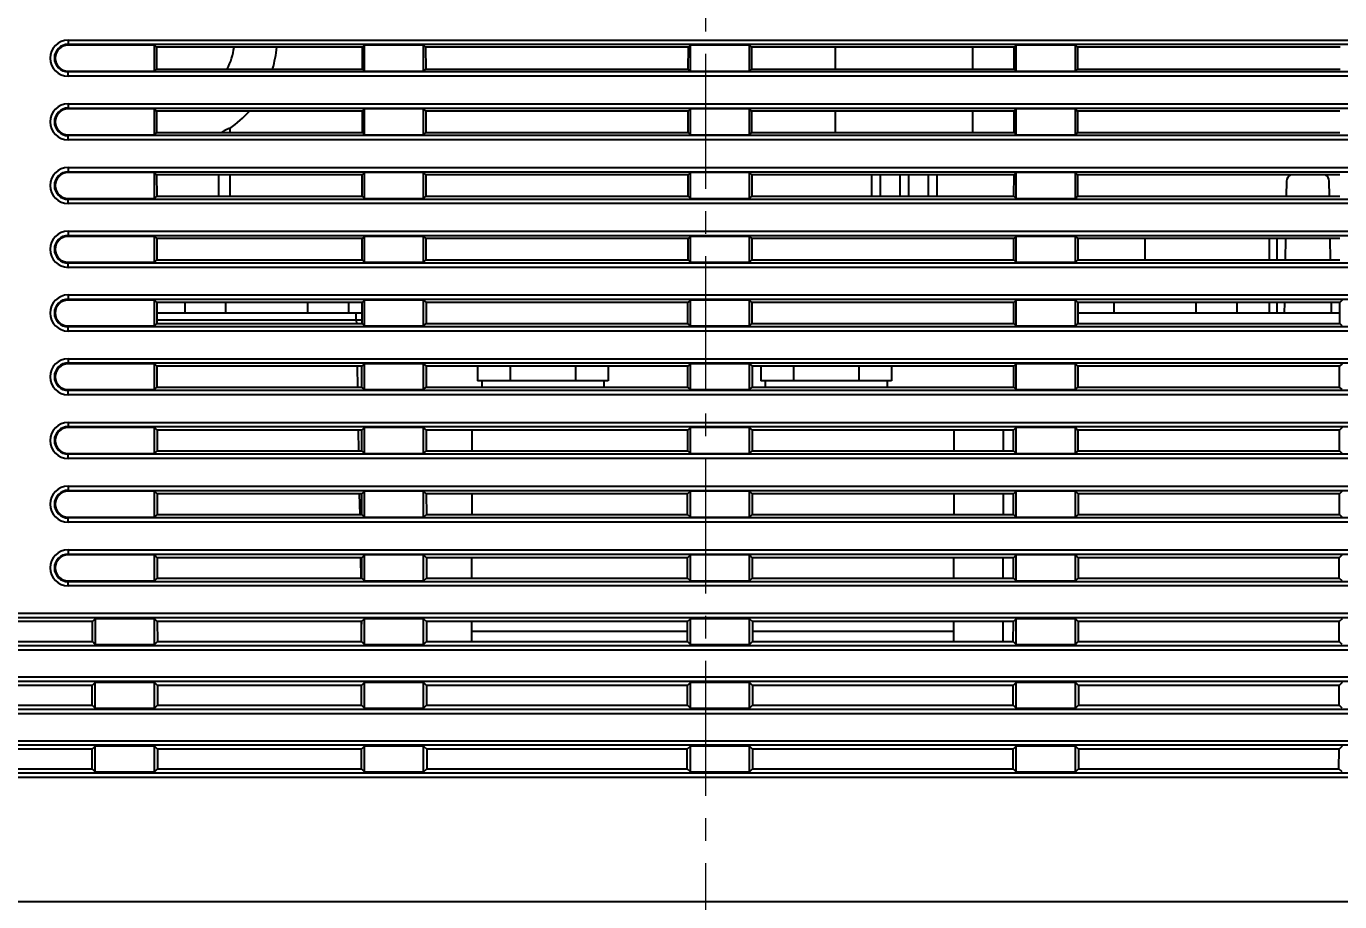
# Model space of a CAD drawing. Header units: millimetres. Extents: x 509 to 2357, y -197 to 647.
# Drawn here: x 2017.1 to 2109.8, y 407.3 to 469.1 of the extents above; entities that cross this region are included whole.
import ezdxf

# ---------------------------------------------------------------- set-up
doc = ezdxf.new("R2010")
doc.units = ezdxf.units.MM
doc.header["$PDMODE"] = 3
doc.header["$PDSIZE"] = 0.7
doc.linetypes.add('CENTER', pattern=[17.8, 10.75, -2.35, 2.35, -2.35])
doc.linetypes.add('CENTER2', pattern=[28.575, 19.05, -3.175, 3.175, -3.175])
doc.layers.get('0').update_dxf_attribs({"linetype": 'CONTINUOUS'})
doc.layers.get('Defpoints').update_dxf_attribs({"linetype": 'CONTINUOUS'})
doc.layers.add('3', color=112, linetype='CENTER', lineweight=15)
doc.layers.add('Dim', color=1, linetype='CONTINUOUS')
doc.styles.add('OMI-1', font='arial.ttf', dxfattribs={"oblique": 1, "height": 3})
doc.dimstyles.new('1', dxfattribs={"dimtxt": 5, "dimasz": 2.5, "dimexe": 0.8, "dimexo": 0.3, "dimgap": 0.5, "dimtad": 1, "dimtoh": 1, "dimdec": 1, "dimzin": 0, "dimdsep": 46, "dimtxsty": 'OMI-1', "dimcen": 0, "dimclrd": 256, "dimclre": 256, "dimclrt": 256, "dimadec": 0, "dimazin": 0, "dimtfac": 0.8, "dimtdec": 1, "dimtix": 1, "dimtmove": 0, "dimatfit": 3, "dimfxl": 1, "dimtolj": 1, "dimtzin": 0, "dimarcsym": 0})

# ---------------------------------------------------------------- blocks, each defined once
blk = doc.blocks.new('*D4162')
at = {"layer": 'Defpoints', "color": 0}
for p in [(2169.308, 527.828), (1977.771, 479.96), (2169.308, 441.86)]:
    blk.add_point(p, dxfattribs=at)
at = {"layer": 'Dim', "lineweight": -2}
for p, q in [((1977.771, 480.26), (1977.771, 528.628)), ((2169.308, 442.16), (2169.308, 528.628)), ((1980.271, 527.828), (2166.808, 527.828))]:
    blk.add_line(p, q, dxfattribs=at)
at = {"layer": 'Dim'}
for points in [[(1980.271, 528.244), (1980.271, 527.411), (1977.771, 527.828)], [(2166.808, 527.411), (2166.808, 528.244), (2169.308, 527.828)]]:
    blk.add_solid(points, dxfattribs=at)
at = {"layer": 'Dim', "insert": (2073.54, 529.859), "char_height": 3, "attachment_point": 5, "style": 'OMI-1'}
blk.add_mtext('\\A1;191.5', dxfattribs=at)

msp = doc.modelspace()

# ---------------------------------------------------------------- linework, layer by layer
at = {"color": 7, "linetype": 'Continuous'}
for p, q in [((2020.071, 468.134), (2020.071, 467.772)), ((2020.071, 468.134), (2135.071, 468.134)), ((2020.071, 467.836), (2135.071, 467.836)), ((2026.159, 467.772), (2020.071, 467.772)), ((2026.159, 465.947), (2026.159, 467.772)), ((2026.159, 467.772), (2026.3, 467.631)), ((2026.3, 467.631), (2026.303, 466.091)), ((2040.843, 467.631), (2026.3, 467.631)), ((2040.84, 466.091), (2040.843, 467.631)), ((2040.984, 467.772), (2040.843, 467.631)), ((2040.984, 465.947), (2040.984, 467.772)), ((2045.159, 467.772), (2040.984, 467.772)), ((2045.159, 465.947), (2045.159, 467.772)), ((2045.159, 467.772), (2045.3, 467.631)), ((2045.3, 467.631), (2045.303, 466.091)), ((2063.843, 467.631), (2045.3, 467.631)), ((2063.84, 466.091), (2063.843, 467.631)), ((2063.984, 467.772), (2063.843, 467.631)), ((2063.984, 465.947), (2063.984, 467.772)), ((2068.159, 467.772), (2063.984, 467.772)), ((2068.159, 465.947), (2068.159, 467.772)), ((2068.159, 467.772), (2068.3, 467.631)), ((2068.3, 467.631), (2068.303, 466.091)), ((2086.843, 467.631), (2068.3, 467.631)), ((2074.221, 466.091), (2074.221, 467.631)), ((2083.921, 466.091), (2083.921, 467.631)), ((2086.84, 466.091), (2086.843, 467.631)), ((2086.984, 467.772), (2086.843, 467.631)), ((2086.984, 465.947), (2086.984, 467.772)), ((2091.159, 467.772), (2086.984, 467.772)), ((2091.159, 465.947), (2091.159, 467.772)), ((2091.159, 467.772), (2091.3, 467.631)), ((2091.3, 467.631), (2091.303, 466.091)), ((2109.843, 467.631), (2091.3, 467.631)), ((2020.071, 465.585), (2020.071, 465.947)), ((2020.071, 465.947), (2026.159, 465.947)), ((2135.071, 465.884), (2020.071, 465.884)), ((2135.071, 465.585), (2020.071, 465.585)), ((2026.159, 465.947), (2026.303, 466.091)), ((2026.303, 466.091), (2040.84, 466.091)), ((2040.984, 465.947), (2040.84, 466.091)), ((2040.984, 465.947), (2045.159, 465.947)), ((2045.159, 465.947), (2045.303, 466.091)), ((2045.303, 466.091), (2063.84, 466.091)), ((2063.984, 465.947), (2063.84, 466.091)), ((2063.984, 465.947), (2068.159, 465.947)), ((2068.159, 465.947), (2068.303, 466.091)), ((2068.303, 466.091), (2086.84, 466.091)), ((2086.984, 465.947), (2086.84, 466.091)), ((2086.984, 465.947), (2091.159, 465.947)), ((2091.159, 465.947), (2091.303, 466.091)), ((2091.303, 466.091), (2109.84, 466.091)), ((2020.071, 463.634), (2020.071, 463.272)), ((2020.071, 463.634), (2135.071, 463.634)), ((2020.071, 463.336), (2135.071, 463.336)), ((2026.159, 463.272), (2020.071, 463.272)), ((2026.159, 461.447), (2026.159, 463.272)), ((2026.159, 463.272), (2026.307, 463.124)), ((2026.307, 463.124), (2026.309, 461.598)), ((2040.836, 463.124), (2026.307, 463.124)), ((2040.833, 461.598), (2040.836, 463.124)), ((2040.984, 463.272), (2040.836, 463.124)), ((2040.984, 461.447), (2040.984, 463.272)), ((2045.159, 463.272), (2040.984, 463.272)), ((2045.159, 461.447), (2045.159, 463.272)), ((2045.159, 463.272), (2045.307, 463.124)), ((2045.307, 463.124), (2045.309, 461.598)), ((2063.836, 463.124), (2045.307, 463.124)), ((2063.833, 461.598), (2063.836, 463.124)), ((2063.984, 463.272), (2063.836, 463.124)), ((2063.984, 461.447), (2063.984, 463.272)), ((2068.159, 463.272), (2063.984, 463.272)), ((2068.159, 461.447), (2068.159, 463.272)), ((2068.159, 463.272), (2068.307, 463.124)), ((2068.307, 463.124), (2068.309, 461.598)), ((2086.836, 463.124), (2068.307, 463.124)), ((2074.221, 461.598), (2074.221, 463.124)), ((2083.921, 461.598), (2083.921, 463.124)), ((2086.833, 461.598), (2086.836, 463.124)), ((2086.984, 463.272), (2086.836, 463.124)), ((2086.984, 461.447), (2086.984, 463.272)), ((2091.159, 463.272), (2086.984, 463.272)), ((2091.159, 461.447), (2091.159, 463.272)), ((2091.159, 463.272), (2091.307, 463.124)), ((2091.307, 463.124), (2091.309, 461.598)), ((2109.836, 463.124), (2091.307, 463.124)), ((2031.471, 461.892), (2031.471, 461.598)), ((2020.071, 461.085), (2020.071, 461.447)), ((2020.071, 461.447), (2026.159, 461.447)), ((2135.071, 461.384), (2020.071, 461.384)), ((2135.071, 461.085), (2020.071, 461.085)), ((2026.159, 461.447), (2026.309, 461.598)), ((2026.309, 461.598), (2040.833, 461.598)), ((2040.984, 461.447), (2040.833, 461.598)), ((2040.984, 461.447), (2045.159, 461.447)), ((2045.159, 461.447), (2045.309, 461.598)), ((2045.309, 461.598), (2063.833, 461.598)), ((2063.984, 461.447), (2063.833, 461.598)), ((2063.984, 461.447), (2068.159, 461.447)), ((2068.159, 461.447), (2068.309, 461.598)), ((2068.309, 461.598), (2086.833, 461.598)), ((2086.984, 461.447), (2086.833, 461.598)), ((2086.984, 461.447), (2091.159, 461.447)), ((2091.159, 461.447), (2091.309, 461.598)), ((2091.309, 461.598), (2109.833, 461.598)), ((2020.071, 459.134), (2020.071, 458.772)), ((2020.071, 459.134), (2135.071, 459.134)), ((2020.071, 458.836), (2135.071, 458.836)), ((2026.159, 458.772), (2020.071, 458.772)), ((2026.159, 456.947), (2026.159, 458.772)), ((2026.159, 458.772), (2026.314, 458.617)), ((2026.314, 458.617), (2026.316, 457.104)), ((2040.829, 458.617), (2026.314, 458.617)), ((2030.671, 458.617), (2030.671, 457.104)), ((2031.471, 458.617), (2031.471, 457.104)), ((2040.827, 457.104), (2040.829, 458.617)), ((2040.984, 458.772), (2040.829, 458.617)), ((2040.984, 456.947), (2040.984, 458.772)), ((2045.159, 458.772), (2040.984, 458.772)), ((2045.159, 456.947), (2045.159, 458.772)), ((2045.159, 458.772), (2045.314, 458.617)), ((2045.314, 458.617), (2045.316, 457.104)), ((2063.829, 458.617), (2045.314, 458.617)), ((2063.827, 457.104), (2063.829, 458.617)), ((2063.984, 458.772), (2063.829, 458.617)), ((2063.984, 456.947), (2063.984, 458.772)), ((2068.159, 458.772), (2063.984, 458.772)), ((2068.159, 456.947), (2068.159, 458.772)), ((2068.159, 458.772), (2068.314, 458.617)), ((2068.314, 458.617), (2068.316, 457.104)), ((2086.829, 458.617), (2068.314, 458.617)), ((2076.771, 458.617), (2076.771, 457.104)), ((2077.371, 458.617), (2077.371, 457.104)), ((2078.771, 458.617), (2078.771, 457.104)), ((2079.371, 458.617), (2079.371, 457.104)), ((2080.771, 458.617), (2080.771, 457.104)), ((2081.371, 458.617), (2081.371, 457.104)), ((2086.827, 457.104), (2086.829, 458.617)), ((2086.984, 458.772), (2086.829, 458.617)), ((2086.984, 456.947), (2086.984, 458.772)), ((2091.159, 458.772), (2086.984, 458.772)), ((2091.159, 456.947), (2091.159, 458.772)), ((2091.159, 458.772), (2091.314, 458.617)), ((2091.314, 458.617), (2091.316, 457.104)), ((2109.829, 458.617), (2091.314, 458.617)), ((2106.063, 458.168), (2106.044, 457.104)), ((2109.099, 457.104), (2109.08, 458.168)), ((2026.159, 456.947), (2026.316, 457.104)), ((2026.316, 457.104), (2040.827, 457.104)), ((2040.984, 456.947), (2040.827, 457.104)), ((2045.159, 456.947), (2045.316, 457.104)), ((2045.316, 457.104), (2063.827, 457.104)), ((2063.984, 456.947), (2063.827, 457.104)), ((2068.159, 456.947), (2068.316, 457.104)), ((2068.316, 457.104), (2086.827, 457.104)), ((2086.984, 456.947), (2086.827, 457.104)), ((2091.159, 456.947), (2091.316, 457.104)), ((2091.316, 457.104), (2109.827, 457.104)), ((2020.071, 456.585), (2020.071, 456.947)), ((2020.071, 456.947), (2026.159, 456.947)), ((2135.071, 456.884), (2020.071, 456.884)), ((2135.071, 456.585), (2020.071, 456.585)), ((2040.984, 456.947), (2045.159, 456.947)), ((2063.984, 456.947), (2068.159, 456.947)), ((2086.984, 456.947), (2091.159, 456.947)), ((2020.071, 454.634), (2020.071, 454.272)), ((2020.071, 454.634), (2135.071, 454.634)), ((2020.071, 454.336), (2135.071, 454.336)), ((2026.159, 454.272), (2020.071, 454.272)), ((2026.159, 452.447), (2026.159, 454.272)), ((2026.159, 454.272), (2026.321, 454.11)), ((2040.984, 454.272), (2040.822, 454.11)), ((2040.984, 452.447), (2040.984, 454.272)), ((2045.159, 454.272), (2040.984, 454.272)), ((2045.159, 452.447), (2045.159, 454.272)), ((2045.159, 454.272), (2045.321, 454.11)), ((2063.984, 454.272), (2063.822, 454.11)), ((2063.984, 452.447), (2063.984, 454.272)), ((2068.159, 454.272), (2063.984, 454.272)), ((2068.159, 452.447), (2068.159, 454.272)), ((2068.159, 454.272), (2068.321, 454.11)), ((2086.984, 454.272), (2086.822, 454.11)), ((2086.984, 452.447), (2086.984, 454.272)), ((2091.159, 454.272), (2086.984, 454.272)), ((2091.159, 452.447), (2091.159, 454.272)), ((2091.159, 454.272), (2091.321, 454.11)), ((2026.321, 454.11), (2026.323, 452.611)), ((2040.822, 454.11), (2026.321, 454.11)), ((2040.82, 452.611), (2040.822, 454.11)), ((2045.321, 454.11), (2045.323, 452.611)), ((2063.822, 454.11), (2045.321, 454.11)), ((2063.82, 452.611), (2063.822, 454.11)), ((2068.321, 454.11), (2068.323, 452.611)), ((2086.822, 454.11), (2068.321, 454.11)), ((2086.82, 452.611), (2086.822, 454.11)), ((2091.321, 454.11), (2091.323, 452.611)), ((2109.822, 454.11), (2091.321, 454.11)), ((2096.071, 454.11), (2096.071, 452.611)), ((2104.871, 452.611), (2104.871, 454.11)), ((2105.371, 454.11), (2105.371, 452.611)), ((2105.992, 454.11), (2105.966, 452.611)), ((2109.177, 452.611), (2109.151, 454.11)), ((2020.071, 452.085), (2020.071, 452.447)), ((2020.071, 452.447), (2026.159, 452.447)), ((2026.159, 452.447), (2026.323, 452.611)), ((2026.323, 452.611), (2040.82, 452.611)), ((2040.984, 452.447), (2040.82, 452.611)), ((2040.984, 452.447), (2045.159, 452.447)), ((2045.159, 452.447), (2045.323, 452.611)), ((2045.323, 452.611), (2063.82, 452.611)), ((2063.984, 452.447), (2063.82, 452.611)), ((2063.984, 452.447), (2068.159, 452.447)), ((2068.159, 452.447), (2068.323, 452.611)), ((2068.323, 452.611), (2086.82, 452.611)), ((2086.984, 452.447), (2086.82, 452.611)), ((2086.984, 452.447), (2091.159, 452.447)), ((2091.159, 452.447), (2091.323, 452.611)), ((2091.323, 452.611), (2109.82, 452.611)), ((2135.071, 452.384), (2020.071, 452.384)), ((2135.071, 452.085), (2020.071, 452.085)), ((2020.071, 450.134), (2020.071, 449.772)), ((2020.071, 450.134), (2135.071, 450.134)), ((2020.071, 449.836), (2135.071, 449.836)), ((2026.159, 449.772), (2020.071, 449.772)), ((2026.159, 447.947), (2026.159, 449.772)), ((2026.159, 449.772), (2026.328, 449.603)), ((2040.984, 449.772), (2040.815, 449.603)), ((2040.984, 447.947), (2040.984, 449.772)), ((2045.159, 449.772), (2040.984, 449.772)), ((2045.159, 447.947), (2045.159, 449.772)), ((2045.159, 449.772), (2045.328, 449.603)), ((2063.984, 449.772), (2063.815, 449.603)), ((2063.984, 447.947), (2063.984, 449.772)), ((2068.159, 449.772), (2063.984, 449.772)), ((2068.159, 447.947), (2068.159, 449.772)), ((2068.159, 449.772), (2068.328, 449.603)), ((2086.984, 449.772), (2086.815, 449.603)), ((2086.984, 447.947), (2086.984, 449.772)), ((2091.159, 449.772), (2086.984, 449.772)), ((2091.159, 447.947), (2091.159, 449.772)), ((2091.159, 449.772), (2091.328, 449.603)), ((2109.984, 449.772), (2109.815, 449.603)), ((2026.328, 449.603), (2026.33, 448.118)), ((2040.815, 449.603), (2026.328, 449.603)), ((2040.814, 448.86), (2026.329, 448.86)), ((2028.298, 449.603), (2028.298, 448.86)), ((2031.185, 449.603), (2031.185, 448.86)), ((2036.958, 449.603), (2036.958, 448.86)), ((2039.845, 449.603), (2039.845, 448.86)), ((2040.406, 448.36), (2040.406, 448.86)), ((2040.813, 448.118), (2040.815, 449.603)), ((2045.328, 449.603), (2045.33, 448.118)), ((2063.815, 449.603), (2045.328, 449.603)), ((2063.813, 448.118), (2063.815, 449.603)), ((2068.328, 449.603), (2068.33, 448.118)), ((2086.815, 449.603), (2068.328, 449.603)), ((2086.813, 448.118), (2086.815, 449.603)), ((2109.815, 449.603), (2091.328, 449.603)), ((2091.328, 449.603), (2091.33, 448.118)), ((2109.814, 448.86), (2091.329, 448.86)), ((2093.885, 449.603), (2093.885, 448.86)), ((2099.658, 449.603), (2099.658, 448.86)), ((2102.545, 449.603), (2102.545, 448.86)), ((2104.871, 448.86), (2104.871, 449.603)), ((2105.371, 449.603), (2105.371, 448.86)), ((2105.913, 449.603), (2105.9, 448.86)), ((2109.243, 448.86), (2109.23, 449.603)), ((2109.813, 448.118), (2109.815, 449.603)), ((2020.071, 447.585), (2020.071, 447.947)), ((2020.071, 447.947), (2026.159, 447.947)), ((2135.071, 447.884), (2020.071, 447.884)), ((2026.159, 447.947), (2026.33, 448.118)), ((2040.406, 448.36), (2026.33, 448.36)), ((2026.33, 448.118), (2040.813, 448.118)), ((2040.813, 448.363), (2040.406, 448.36)), ((2040.406, 448.36), (2040.41, 448.111)), ((2040.984, 447.947), (2040.813, 448.118)), ((2040.984, 447.947), (2045.159, 447.947)), ((2045.159, 447.947), (2045.33, 448.118)), ((2045.33, 448.118), (2063.813, 448.118)), ((2063.984, 447.947), (2063.813, 448.118)), ((2063.984, 447.947), (2068.159, 447.947)), ((2068.159, 447.947), (2068.33, 448.118)), ((2068.33, 448.118), (2086.813, 448.118)), ((2086.984, 447.947), (2086.813, 448.118)), ((2086.984, 447.947), (2091.159, 447.947)), ((2091.159, 447.947), (2091.33, 448.118)), ((2091.33, 448.118), (2109.813, 448.118)), ((2109.984, 447.947), (2109.813, 448.118)), ((2135.071, 447.585), (2020.071, 447.585)), ((2020.071, 445.634), (2020.071, 445.272)), ((2020.071, 445.634), (2135.071, 445.634)), ((2020.071, 445.336), (2135.071, 445.336)), ((2026.159, 445.272), (2020.071, 445.272)), ((2026.159, 443.447), (2026.159, 445.272)), ((2026.159, 445.272), (2026.335, 445.096)), ((2026.335, 445.096), (2026.337, 443.625)), ((2040.808, 445.096), (2026.335, 445.096)), ((2040.463, 445.09), (2040.488, 443.619)), ((2040.806, 443.625), (2040.808, 445.096)), ((2040.984, 445.272), (2040.808, 445.096)), ((2040.984, 443.447), (2040.984, 445.272)), ((2045.159, 445.272), (2040.984, 445.272)), ((2045.159, 443.447), (2045.159, 445.272)), ((2045.159, 445.272), (2045.335, 445.096)), ((2045.335, 445.096), (2045.337, 443.625)), ((2063.808, 445.096), (2045.335, 445.096)), ((2048.953, 445.096), (2048.953, 444.06)), ((2051.262, 445.096), (2051.262, 444.06)), ((2055.881, 445.096), (2055.881, 444.06)), ((2058.19, 445.096), (2058.19, 444.06)), ((2063.806, 443.625), (2063.808, 445.096)), ((2063.984, 445.272), (2063.808, 445.096)), ((2063.984, 443.447), (2063.984, 445.272)), ((2068.159, 445.272), (2063.984, 445.272)), ((2068.159, 443.447), (2068.159, 445.272)), ((2068.159, 445.272), (2068.335, 445.096)), ((2068.335, 445.096), (2068.337, 443.625)), ((2086.808, 445.096), (2068.335, 445.096)), ((2068.953, 445.096), (2068.953, 444.06)), ((2071.262, 445.096), (2071.262, 444.06)), ((2075.881, 445.096), (2075.881, 444.06)), ((2078.19, 445.096), (2078.19, 444.06)), ((2086.806, 443.625), (2086.808, 445.096)), ((2086.984, 445.272), (2086.808, 445.096)), ((2086.984, 443.447), (2086.984, 445.272)), ((2091.159, 445.272), (2086.984, 445.272)), ((2091.159, 443.447), (2091.159, 445.272)), ((2091.159, 445.272), (2091.335, 445.096)), ((2109.808, 445.096), (2091.335, 445.096)), ((2091.335, 445.096), (2091.337, 443.625)), ((2109.806, 443.625), (2109.808, 445.096)), ((2109.984, 445.272), (2109.808, 445.096)), ((2058.19, 444.06), (2048.953, 444.06)), ((2049.271, 444.06), (2049.271, 443.625)), ((2057.871, 444.06), (2057.871, 443.625)), ((2078.19, 444.06), (2068.953, 444.06)), ((2069.271, 444.06), (2069.271, 443.625)), ((2077.871, 444.06), (2077.871, 443.625)), ((2020.071, 443.085), (2020.071, 443.447)), ((2020.071, 443.447), (2026.159, 443.447)), ((2135.071, 443.384), (2020.071, 443.384)), ((2026.159, 443.447), (2026.337, 443.625)), ((2026.337, 443.625), (2040.806, 443.625)), ((2040.984, 443.447), (2040.806, 443.625)), ((2040.984, 443.447), (2045.159, 443.447)), ((2045.159, 443.447), (2045.337, 443.625)), ((2045.337, 443.625), (2063.806, 443.625)), ((2063.984, 443.447), (2063.806, 443.625)), ((2063.984, 443.447), (2068.159, 443.447)), ((2068.159, 443.447), (2068.337, 443.625)), ((2068.337, 443.625), (2086.806, 443.625)), ((2086.984, 443.447), (2086.806, 443.625)), ((2086.984, 443.447), (2091.159, 443.447)), ((2091.159, 443.447), (2091.337, 443.625)), ((2091.337, 443.625), (2109.806, 443.625)), ((2109.984, 443.447), (2109.806, 443.625)), ((2135.071, 443.085), (2020.071, 443.085)), ((2020.071, 441.134), (2020.071, 440.772)), ((2020.071, 441.134), (2135.071, 441.134)), ((2020.071, 440.836), (2135.071, 440.836)), ((2026.159, 440.772), (2020.071, 440.772)), ((2026.159, 438.947), (2026.159, 440.772)), ((2026.159, 440.772), (2026.342, 440.589)), ((2026.342, 440.589), (2026.344, 439.132)), ((2040.801, 440.589), (2026.342, 440.589)), ((2040.541, 440.585), (2040.567, 439.128)), ((2040.799, 439.132), (2040.801, 440.589)), ((2040.984, 440.772), (2040.801, 440.589)), ((2040.984, 438.947), (2040.984, 440.772)), ((2045.159, 440.772), (2040.984, 440.772)), ((2045.159, 438.947), (2045.159, 440.772)), ((2045.159, 440.772), (2045.342, 440.589)), ((2045.342, 440.589), (2045.344, 439.132)), ((2063.801, 440.589), (2045.342, 440.589)), ((2048.571, 440.589), (2048.571, 439.132)), ((2063.799, 439.132), (2063.801, 440.589)), ((2063.984, 440.772), (2063.801, 440.589)), ((2063.984, 438.947), (2063.984, 440.772)), ((2068.159, 440.772), (2063.984, 440.772)), ((2068.159, 438.947), (2068.159, 440.772)), ((2068.159, 440.772), (2068.342, 440.589)), ((2068.342, 440.589), (2068.344, 439.132)), ((2086.801, 440.589), (2068.342, 440.589)), ((2082.571, 440.589), (2082.571, 439.132)), ((2086.071, 440.589), (2086.071, 439.132)), ((2086.799, 439.132), (2086.801, 440.589)), ((2086.984, 440.772), (2086.801, 440.589)), ((2091.159, 440.772), (2086.984, 440.772)), ((2086.984, 438.947), (2086.984, 440.772)), ((2091.159, 438.947), (2091.159, 440.772)), ((2091.159, 440.772), (2091.342, 440.589)), ((2109.801, 440.589), (2091.342, 440.589)), ((2091.342, 440.589), (2091.344, 439.132)), ((2109.799, 439.132), (2109.801, 440.589)), ((2109.984, 440.772), (2109.801, 440.589)), ((2020.071, 438.585), (2020.071, 438.947)), ((2020.071, 438.947), (2026.159, 438.947)), ((2135.071, 438.884), (2020.071, 438.884)), ((2135.071, 438.585), (2020.071, 438.585)), ((2026.159, 438.947), (2026.344, 439.132)), ((2026.344, 439.132), (2040.799, 439.132)), ((2040.984, 438.947), (2040.799, 439.132)), ((2040.984, 438.947), (2045.159, 438.947)), ((2045.159, 438.947), (2045.344, 439.132)), ((2045.344, 439.132), (2063.799, 439.132)), ((2063.984, 438.947), (2063.799, 439.132)), ((2063.984, 438.947), (2068.159, 438.947)), ((2068.159, 438.947), (2068.344, 439.132)), ((2068.344, 439.132), (2086.799, 439.132)), ((2086.984, 438.947), (2086.799, 439.132)), ((2086.984, 438.947), (2091.159, 438.947)), ((2091.159, 438.947), (2091.344, 439.132)), ((2091.344, 439.132), (2109.799, 439.132)), ((2109.984, 438.947), (2109.799, 439.132)), ((2020.071, 436.634), (2020.071, 436.272)), ((2020.071, 436.634), (2135.071, 436.634)), ((2020.071, 436.336), (2135.071, 436.336)), ((2026.159, 436.272), (2020.071, 436.272)), ((2026.159, 434.447), (2026.159, 436.272)), ((2026.159, 436.272), (2026.348, 436.083)), ((2026.348, 436.083), (2026.351, 434.639)), ((2040.794, 436.083), (2026.348, 436.083)), ((2040.62, 436.08), (2040.645, 434.636)), ((2040.792, 434.639), (2040.794, 436.083)), ((2040.984, 436.272), (2040.794, 436.083)), ((2040.984, 434.447), (2040.984, 436.272)), ((2045.159, 436.272), (2040.984, 436.272)), ((2045.159, 434.447), (2045.159, 436.272)), ((2045.159, 436.272), (2045.348, 436.083)), ((2045.348, 436.083), (2045.351, 434.639)), ((2063.794, 436.083), (2045.348, 436.083)), ((2048.571, 436.083), (2048.571, 434.639)), ((2063.792, 434.639), (2063.794, 436.083)), ((2063.984, 436.272), (2063.794, 436.083)), ((2063.984, 434.447), (2063.984, 436.272)), ((2068.159, 436.272), (2063.984, 436.272)), ((2068.159, 434.447), (2068.159, 436.272)), ((2068.159, 436.272), (2068.348, 436.083)), ((2068.348, 436.083), (2068.351, 434.639)), ((2086.794, 436.083), (2068.348, 436.083)), ((2082.571, 436.083), (2082.571, 434.639)), ((2086.071, 436.083), (2086.071, 434.639)), ((2086.792, 434.639), (2086.794, 436.083)), ((2086.984, 436.272), (2086.794, 436.083)), ((2091.159, 436.272), (2086.984, 436.272)), ((2086.984, 434.447), (2086.984, 436.272)), ((2091.159, 434.447), (2091.159, 436.272)), ((2091.159, 436.272), (2091.348, 436.083)), ((2109.794, 436.083), (2091.348, 436.083)), ((2091.348, 436.083), (2091.351, 434.639)), ((2109.792, 434.639), (2109.794, 436.083)), ((2109.984, 436.272), (2109.794, 436.083)), ((2020.071, 434.085), (2020.071, 434.447)), ((2020.071, 434.447), (2026.159, 434.447)), ((2135.071, 434.384), (2020.071, 434.384)), ((2135.071, 434.085), (2020.071, 434.085)), ((2026.159, 434.447), (2026.351, 434.639)), ((2026.351, 434.639), (2040.792, 434.639)), ((2040.984, 434.447), (2040.792, 434.639)), ((2040.984, 434.447), (2045.159, 434.447)), ((2045.159, 434.447), (2045.351, 434.639)), ((2045.351, 434.639), (2063.792, 434.639)), ((2063.984, 434.447), (2063.792, 434.639)), ((2063.984, 434.447), (2068.159, 434.447)), ((2068.159, 434.447), (2068.351, 434.639)), ((2068.351, 434.639), (2086.792, 434.639)), ((2086.984, 434.447), (2086.792, 434.639)), ((2086.984, 434.447), (2091.159, 434.447)), ((2091.159, 434.447), (2091.351, 434.639)), ((2091.351, 434.639), (2109.792, 434.639)), ((2109.984, 434.447), (2109.792, 434.639)), ((2020.071, 432.134), (2020.071, 431.772)), ((2020.071, 432.134), (2135.071, 432.134)), ((2020.071, 431.836), (2135.071, 431.836)), ((2026.159, 431.772), (2020.071, 431.772)), ((2026.159, 429.947), (2026.159, 431.772)), ((2026.159, 431.772), (2026.355, 431.576)), ((2026.355, 431.576), (2026.358, 430.146)), ((2040.788, 431.576), (2026.355, 431.576)), ((2040.698, 431.574), (2040.723, 430.145)), ((2040.785, 430.146), (2040.788, 431.576)), ((2040.984, 431.772), (2040.788, 431.576)), ((2040.984, 429.947), (2040.984, 431.772)), ((2045.159, 431.772), (2040.984, 431.772)), ((2045.159, 429.947), (2045.159, 431.772)), ((2045.159, 431.772), (2045.355, 431.576)), ((2045.355, 431.576), (2045.358, 430.146)), ((2063.788, 431.576), (2045.355, 431.576)), ((2048.571, 430.146), (2048.571, 431.576)), ((2063.785, 430.146), (2063.788, 431.576)), ((2063.984, 431.772), (2063.788, 431.576)), ((2063.984, 429.947), (2063.984, 431.772)), ((2068.159, 431.772), (2063.984, 431.772)), ((2068.159, 429.947), (2068.159, 431.772)), ((2068.159, 431.772), (2068.355, 431.576)), ((2068.355, 431.576), (2068.358, 430.146)), ((2086.788, 431.576), (2068.355, 431.576)), ((2082.571, 430.146), (2082.571, 431.576)), ((2086.071, 430.146), (2086.071, 431.576)), ((2086.785, 430.146), (2086.788, 431.576)), ((2086.984, 431.772), (2086.788, 431.576)), ((2091.159, 431.772), (2086.984, 431.772)), ((2086.984, 429.947), (2086.984, 431.772)), ((2091.159, 431.772), (2091.355, 431.576)), ((2091.159, 429.947), (2091.159, 431.772)), ((2109.788, 431.576), (2091.355, 431.576)), ((2091.355, 431.576), (2091.358, 430.146)), ((2109.785, 430.146), (2109.788, 431.576)), ((2109.984, 431.772), (2109.788, 431.576)), ((2020.071, 429.585), (2020.071, 429.947)), ((2020.071, 429.947), (2026.159, 429.947)), ((2135.071, 429.884), (2020.071, 429.884)), ((2135.071, 429.585), (2020.071, 429.585)), ((2026.159, 429.947), (2026.358, 430.146)), ((2026.358, 430.146), (2040.785, 430.146)), ((2040.984, 429.947), (2040.785, 430.146)), ((2040.984, 429.947), (2045.159, 429.947)), ((2045.159, 429.947), (2045.358, 430.146)), ((2045.358, 430.146), (2063.785, 430.146)), ((2063.984, 429.947), (2063.785, 430.146)), ((2063.984, 429.947), (2068.159, 429.947)), ((2068.159, 429.947), (2068.358, 430.146)), ((2068.358, 430.146), (2086.785, 430.146)), ((2086.984, 429.947), (2086.785, 430.146)), ((2086.984, 429.947), (2091.159, 429.947)), ((2091.159, 429.947), (2091.358, 430.146)), ((2091.358, 430.146), (2109.785, 430.146)), ((2109.984, 429.947), (2109.785, 430.146)), ((2135.071, 427.634), (1995.071, 427.634)), ((2135.071, 427.336), (1995.071, 427.336)), ((2021.781, 427.069), (2006.862, 427.069)), ((2021.779, 425.652), (2021.781, 427.069)), ((2021.984, 427.272), (2021.781, 427.069)), ((2021.984, 427.272), (2021.984, 425.447)), ((2026.159, 427.272), (2021.984, 427.272)), ((2026.159, 425.447), (2026.159, 427.272)), ((2026.159, 427.272), (2026.362, 427.069)), ((2026.362, 427.069), (2026.364, 425.652)), ((2040.781, 427.069), (2026.362, 427.069)), ((2040.777, 427.069), (2040.78, 426.879)), ((2040.779, 425.652), (2040.781, 427.069)), ((2040.984, 427.272), (2040.781, 427.069)), ((2040.984, 425.447), (2040.984, 427.272)), ((2045.159, 427.272), (2040.984, 427.272)), ((2045.159, 425.447), (2045.159, 427.272)), ((2045.159, 427.272), (2045.362, 427.069)), ((2045.362, 427.069), (2045.364, 425.652)), ((2063.781, 427.069), (2045.362, 427.069)), ((2048.571, 425.652), (2048.571, 427.069)), ((2063.779, 425.652), (2063.781, 427.069)), ((2063.984, 427.272), (2063.781, 427.069)), ((2063.984, 425.447), (2063.984, 427.272)), ((2068.159, 427.272), (2063.984, 427.272)), ((2068.159, 425.447), (2068.159, 427.272)), ((2068.159, 427.272), (2068.362, 427.069)), ((2068.362, 427.069), (2068.364, 425.652)), ((2086.781, 427.069), (2068.362, 427.069)), ((2082.571, 425.652), (2082.571, 427.069)), ((2086.071, 425.652), (2086.071, 427.069)), ((2086.779, 425.652), (2086.781, 427.069)), ((2086.984, 427.272), (2086.781, 427.069)), ((2091.159, 427.272), (2086.984, 427.272)), ((2086.984, 425.447), (2086.984, 427.272)), ((2091.159, 427.272), (2091.362, 427.069)), ((2091.159, 425.447), (2091.159, 427.272)), ((2109.781, 427.069), (2091.362, 427.069)), ((2091.362, 427.069), (2091.364, 425.652)), ((2109.779, 425.652), (2109.781, 427.069)), ((2109.984, 427.272), (2109.781, 427.069)), ((2006.864, 425.652), (2021.779, 425.652)), ((2021.984, 425.447), (2021.779, 425.652)), ((2026.159, 425.447), (2026.364, 425.652)), ((2026.364, 425.652), (2040.779, 425.652)), ((2040.984, 425.447), (2040.779, 425.652)), ((2045.159, 425.447), (2045.364, 425.652)), ((2045.364, 425.652), (2063.779, 425.652)), ((2063.78, 426.36), (2048.571, 426.36)), ((2063.984, 425.447), (2063.779, 425.652)), ((2068.159, 425.447), (2068.364, 425.652)), ((2082.571, 426.36), (2068.363, 426.36)), ((2068.364, 425.652), (2086.779, 425.652)), ((2086.984, 425.447), (2086.779, 425.652)), ((2091.159, 425.447), (2091.364, 425.652)), ((2091.364, 425.652), (2109.779, 425.652)), ((2109.984, 425.447), (2109.779, 425.652)), ((1995.071, 425.384), (2135.071, 425.384)), ((1995.071, 425.085), (2135.071, 425.085)), ((2021.984, 425.447), (2026.159, 425.447)), ((2040.984, 425.447), (2045.159, 425.447)), ((2063.984, 425.447), (2068.159, 425.447)), ((2086.984, 425.447), (2091.159, 425.447)), ((2135.071, 423.134), (1995.071, 423.134)), ((2135.071, 422.836), (1995.071, 422.836)), ((2021.984, 422.772), (2021.774, 422.562)), ((2021.984, 420.947), (2021.984, 422.772)), ((2026.159, 422.772), (2021.984, 422.772)), ((2026.159, 420.947), (2026.159, 422.772)), ((2026.159, 422.772), (2026.369, 422.562)), ((2040.984, 422.772), (2040.774, 422.562)), ((2040.984, 420.947), (2040.984, 422.772)), ((2045.159, 422.772), (2040.984, 422.772)), ((2045.159, 420.947), (2045.159, 422.772)), ((2045.159, 422.772), (2045.369, 422.562)), ((2063.984, 422.772), (2063.774, 422.562)), ((2063.984, 420.947), (2063.984, 422.772)), ((2068.159, 422.772), (2063.984, 422.772)), ((2068.159, 420.947), (2068.159, 422.772)), ((2068.159, 422.772), (2068.369, 422.562)), ((2086.984, 422.772), (2086.774, 422.562)), ((2091.159, 422.772), (2086.984, 422.772)), ((2086.984, 420.947), (2086.984, 422.772)), ((2091.159, 422.772), (2091.369, 422.562)), ((2091.159, 420.947), (2091.159, 422.772)), ((2109.984, 422.772), (2109.774, 422.562)), ((2021.774, 422.562), (2006.869, 422.562)), ((2021.772, 421.159), (2021.774, 422.562)), ((2026.369, 422.562), (2026.371, 421.159)), ((2040.774, 422.562), (2026.369, 422.562)), ((2040.772, 421.159), (2040.774, 422.562)), ((2045.369, 422.562), (2045.371, 421.159)), ((2063.774, 422.562), (2045.369, 422.562)), ((2063.772, 421.159), (2063.774, 422.562)), ((2068.369, 422.562), (2068.371, 421.159)), ((2086.774, 422.562), (2068.369, 422.562)), ((2086.772, 421.159), (2086.774, 422.562)), ((2109.774, 422.562), (2091.369, 422.562)), ((2091.369, 422.562), (2091.371, 421.159)), ((2109.772, 421.159), (2109.774, 422.562)), ((1995.071, 420.884), (2135.071, 420.884)), ((2006.871, 421.159), (2021.772, 421.159)), ((2021.984, 420.947), (2021.772, 421.159)), ((2021.984, 420.947), (2026.159, 420.947)), ((2026.159, 420.947), (2026.371, 421.159)), ((2026.371, 421.159), (2040.772, 421.159)), ((2040.984, 420.947), (2040.772, 421.159)), ((2040.984, 420.947), (2045.159, 420.947)), ((2045.159, 420.947), (2045.371, 421.159)), ((2045.371, 421.159), (2063.772, 421.159)), ((2063.984, 420.947), (2063.772, 421.159)), ((2063.984, 420.947), (2068.159, 420.947)), ((2068.159, 420.947), (2068.371, 421.159)), ((2068.371, 421.159), (2086.772, 421.159)), ((2086.984, 420.947), (2086.772, 421.159)), ((2086.984, 420.947), (2091.159, 420.947)), ((2091.159, 420.947), (2091.371, 421.159)), ((2091.371, 421.159), (2109.772, 421.159)), ((2109.984, 420.947), (2109.772, 421.159)), ((1995.071, 420.585), (2135.071, 420.585)), ((2135.071, 418.634), (1995.071, 418.634)), ((2135.071, 418.336), (1995.071, 418.336)), ((2021.984, 418.272), (2021.767, 418.055)), ((2021.984, 416.447), (2021.984, 418.272)), ((2026.159, 418.272), (2021.984, 418.272)), ((2026.159, 416.447), (2026.159, 418.272)), ((2026.159, 418.272), (2026.376, 418.055)), ((2040.984, 418.272), (2040.767, 418.055)), ((2040.984, 416.447), (2040.984, 418.272)), ((2045.159, 418.272), (2040.984, 418.272)), ((2045.159, 416.447), (2045.159, 418.272)), ((2045.159, 418.272), (2045.376, 418.055)), ((2063.984, 418.272), (2063.767, 418.055)), ((2068.159, 418.272), (2063.984, 418.272)), ((2063.984, 416.447), (2063.984, 418.272)), ((2068.159, 416.447), (2068.159, 418.272)), ((2068.159, 418.272), (2068.376, 418.055)), ((2086.984, 418.272), (2086.767, 418.055)), ((2091.159, 418.272), (2086.984, 418.272)), ((2086.984, 416.447), (2086.984, 418.272)), ((2091.159, 418.272), (2091.376, 418.055)), ((2091.159, 416.447), (2091.159, 418.272)), ((2109.984, 418.272), (2109.767, 418.055)), ((2021.767, 418.055), (2006.876, 418.055)), ((2021.765, 416.666), (2021.767, 418.055)), ((2026.376, 418.055), (2026.378, 416.666)), ((2040.767, 418.055), (2026.376, 418.055)), ((2040.765, 416.666), (2040.767, 418.055)), ((2045.376, 418.055), (2045.378, 416.666)), ((2063.767, 418.055), (2045.376, 418.055)), ((2063.765, 416.666), (2063.767, 418.055)), ((2086.767, 418.055), (2068.376, 418.055)), ((2068.376, 418.055), (2068.378, 416.666)), ((2086.765, 416.666), (2086.767, 418.055)), ((2109.767, 418.055), (2091.376, 418.055)), ((2091.376, 418.055), (2091.378, 416.666)), ((2109.765, 416.666), (2109.767, 418.055)), ((1995.071, 416.384), (2135.071, 416.384)), ((2006.878, 416.666), (2021.765, 416.666)), ((2021.984, 416.447), (2021.765, 416.666)), ((2021.984, 416.447), (2026.159, 416.447)), ((2026.159, 416.447), (2026.378, 416.666)), ((2026.378, 416.666), (2040.765, 416.666)), ((2040.984, 416.447), (2040.765, 416.666)), ((2040.984, 416.447), (2045.159, 416.447)), ((2045.159, 416.447), (2045.378, 416.666)), ((2045.378, 416.666), (2063.765, 416.666)), ((2063.984, 416.447), (2063.765, 416.666)), ((2063.984, 416.447), (2068.159, 416.447)), ((2068.159, 416.447), (2068.378, 416.666)), ((2068.378, 416.666), (2086.765, 416.666)), ((2086.984, 416.447), (2086.765, 416.666)), ((2086.984, 416.447), (2091.159, 416.447)), ((2091.159, 416.447), (2091.378, 416.666)), ((2091.378, 416.666), (2109.765, 416.666)), ((2109.984, 416.447), (2109.765, 416.666)), ((1995.071, 416.085), (2135.071, 416.085)), ((1978.071, 407.31), (2152.071, 407.31))]:
    msp.add_line(p, q, dxfattribs=at)
for centre, radius, start, end in [((2020.071, 466.86), 1.275, 90, 270), ((2020.071, 466.86), 0.976, 90, 270), ((2020.071, 466.86), 0.913, 90, 270), ((2027.071, 468.26), 4.75, 332.8246, 352.39062), ((2027.071, 468.26), 7.74, 343.7254, 355.33978), ((2020.071, 462.36), 1.275, 90, 270), ((2020.071, 462.36), 0.976, 90, 270), ((2020.071, 462.36), 0.913, 90, 270), ((2027.071, 468.26), 7.74, 304.64621, 318.42686), ((2020.071, 457.86), 1.275, 90, 270), ((2020.071, 457.86), 0.976, 90, 270), ((2020.071, 457.86), 0.913, 90, 270), ((2106.563, 458.16), 0.5, 113.61897, 179), ((2108.58, 458.16), 0.5, 1, 66.38103), ((2020.071, 453.36), 1.275, 90, 270), ((2020.071, 453.36), 0.976, 90, 270), ((2020.071, 453.36), 0.913, 90, 270), ((2020.071, 448.86), 1.275, 90, 270), ((2020.071, 448.86), 0.976, 90, 270), ((2020.071, 448.86), 0.913, 90, 270), ((2020.071, 444.36), 1.275, 90, 270), ((2020.071, 444.36), 0.976, 90, 270), ((2020.071, 444.36), 0.913, 90, 270), ((2020.071, 439.86), 1.275, 90, 270), ((2020.071, 439.86), 0.976, 90, 270), ((2020.071, 439.86), 0.913, 90, 270), ((2020.071, 435.36), 1.275, 90, 270), ((2020.071, 435.36), 0.976, 90, 270), ((2020.071, 435.36), 0.913, 90, 270), ((2020.071, 430.86), 1.275, 90, 270), ((2020.071, 430.86), 0.976, 90, 270), ((2020.071, 430.86), 0.913, 90, 270)]:
    msp.add_arc(centre, radius, start, end, dxfattribs=at)
msp.add_open_spline([(2031.471, 461.892), (2031.471, 461.897), (2031.453, 461.895), (2031.437, 461.891), (2031.412, 461.882), (2031.382, 461.87), (2031.347, 461.855), (2031.308, 461.836), (2031.251, 461.808), (2031.176, 461.767), (2031.054, 461.696), (2030.964, 461.638), (2030.906, 461.598)], degree=3, knots=[0, 0, 0, 0, 0.023339, 0.052222, 0.092532, 0.143193, 0.202838, 0.269944, 0.343012, 0.501501, 0.668712, 1, 1, 1, 1], dxfattribs=at)
at = {"layer": '3', "linetype": 'CENTER2', "ltscale": 0.5}
msp.add_line((2065.071, 329.043), (2065.071, 621.802), dxfattribs=at)

# ---------------------------------------------------------------- dimensions: what is measured, and where the dimension line sits
at = {"layer": 'Dim'}
dim = msp.add_linear_dim(base=(2169.308, 527.828), p1=(1977.771, 479.96), p2=(2169.308, 441.86), dimstyle='1', dxfattribs=at)
dim.commit()
dim.dimension.update_dxf_attribs({"geometry": '*D4162', "text_midpoint": (2073.54, 529.859)})

doc.saveas('drawing.dxf')
